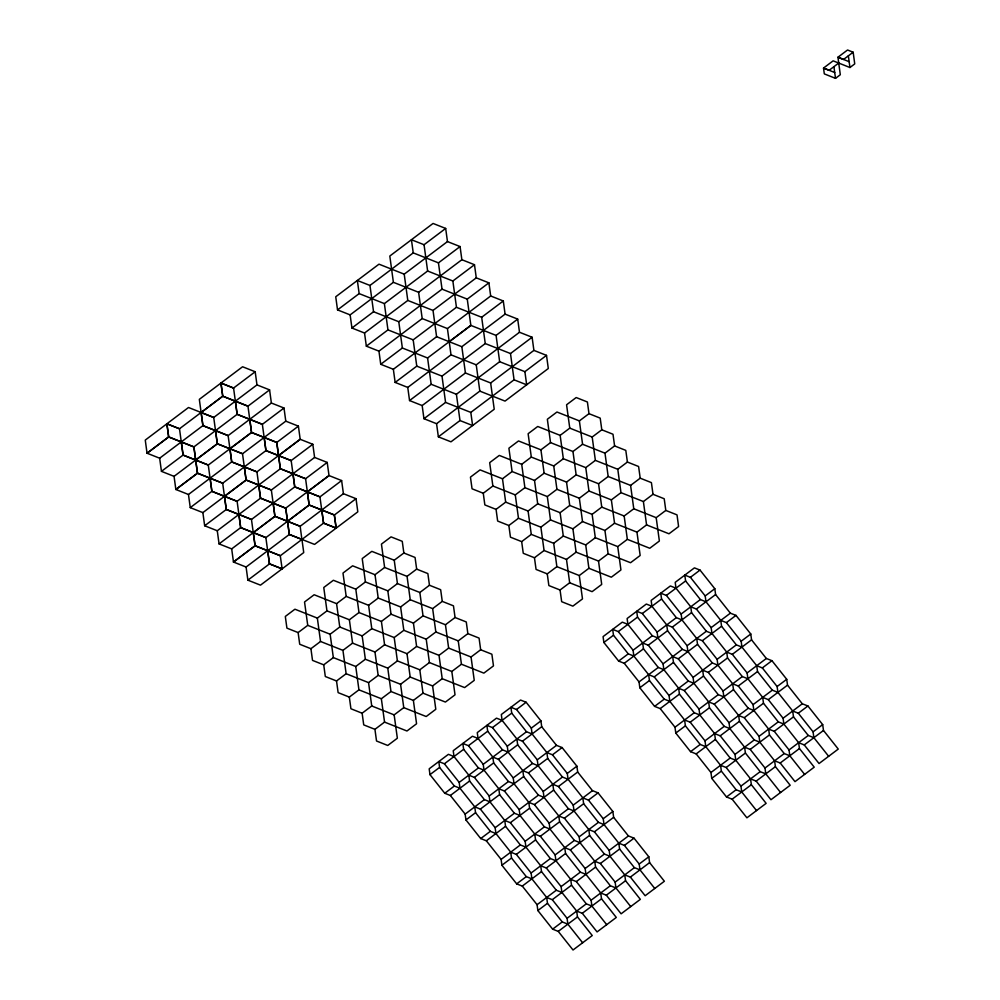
<?xml version="1.0" encoding="UTF-8"?>
<svg xmlns="http://www.w3.org/2000/svg" width="1000" height="1000" viewBox="0 0 1000 1000"><rect width="100%" height="100%" fill="white"/><g stroke="black" fill="none" stroke-linecap="round" stroke-linejoin="round"><path stroke-width="1.5" d="M271.388 403.038L228.125 435.613L202.913 425.625L201.125 412.488L222.738 396.2L247.963 406.175L269.587 389.875L271.375 403.025L284 408.025L285.788 421.163L298.4 426.15L300.188 439.288L256.938 471.875L231.713 461.9L188.463 494.487L175.85 489.487L174.062 476.35L161.45 471.35L159.65 458.212L147.037 453.212L145.262 440.087L188.512 407.5L213.725 417.475L256.975 384.9L269.587 389.875M255.188 371.75L242.575 366.763L220.95 383.05L233.562 388.038L255.188 371.75L256.975 384.9M337.537 309.9L359.15 293.612L384.375 303.587L427.625 271.012L452.863 281L474.487 264.713L476.275 277.85L488.888 282.838L490.675 295.975L503.3 300.975L505.087 314.125L517.7 319.1L519.487 332.25L532.112 337.25L533.9 350.387L546.512 355.375L548.3 368.512L505.05 401.1L479.812 391.112L436.562 423.7L423.95 418.7L422.163 405.562L409.55 400.562L407.762 387.425L395.15 382.425L393.35 369.288L380.737 364.3L378.95 351.15L366.337 346.163L364.538 333.025L351.925 328.025L350.138 314.887L337.525 309.887L335.737 296.762L378.988 264.175L404.212 274.163L447.463 241.588L460.075 246.562L461.863 259.713L474.487 264.713M359.15 293.612L357.362 280.475L369.963 285.45L413.237 252.887L438.45 262.863L460.075 246.562M461.875 259.725L418.612 292.288L393.387 282.312L389.812 256.038L411.45 239.737L424.05 244.725L445.675 228.438L447.463 241.588M159.65 458.212L202.9 425.637L228.125 435.613L231.713 461.9L256.938 471.875L260.5 498.162L285.7 508.162L329 475.562L341.625 480.562L343.413 493.7L356.025 498.688L357.812 511.838L314.562 544.412L289.288 534.438L285.7 508.162L260.525 498.175L217.275 530.75L204.662 525.763L202.875 512.612L190.263 507.625L188.463 494.487M350.138 314.887L393.387 282.312M161.45 471.35L183.075 455.075L208.3 465.05L251.55 432.475L276.775 442.438L298.4 426.15M204.662 525.763L226.3 509.475L251.513 519.45L294.762 486.875L307.375 491.85L329.012 475.575L327.212 462.425L314.6 457.438L312.812 444.288L291.175 460.575L265.95 450.6L222.7 483.188L197.475 473.188L193.888 446.912L168.675 436.912L147.05 453.237L168.675 436.938L193.888 446.912L237.138 414.325L262.375 424.312L284 408.025M351.925 328.025L373.55 311.737L398.775 321.725L442.038 289.163L467.262 299.125L488.888 282.838M174.062 476.35L217.312 443.762L242.537 453.738L285.788 421.163M195.688 460.05L217.312 443.775L242.512 453.762L246.1 480.025L271.312 490.025M364.538 333.025L407.8 300.45L433.025 310.425L476.275 277.85M366.337 346.163L387.962 329.888L413.188 339.85L456.438 307.288L481.675 317.262L503.3 300.975M378.95 351.15L422.2 318.575L447.425 328.562L490.688 295.988M190.263 507.625L211.887 491.337L237.113 501.312L280.363 468.738L305.587 478.713L327.212 462.425M380.737 364.3L402.362 348.013L427.587 357.987L470.838 325.412L496.075 335.4L517.7 319.1M202.875 512.612L246.112 480.037L271.35 490.012L314.6 457.438M305.538 478.725L280.338 468.725L278.562 455.588L300.2 439.3L312.812 444.288M393.35 369.288L436.613 336.712L461.838 346.7L505.087 314.125M519.5 332.262L476.238 364.837L451 354.85L449.225 341.7L470.85 325.425L467.262 299.125M395.15 382.425L416.775 366.15L442 376.125L485.25 343.562L510.487 353.537L532.112 337.25M407.762 387.425L451 354.85M838.737 63.05L829.125 70.287L823.512 68.075L833.125 60.838L849.938 67.513L854.737 63.9L853.162 52.213L847.55 50L837.938 57.237L840.312 74.737L835.512 78.35L824.312 73.888L823.512 68.05L834.725 72.513M853.162 52.213L843.538 59.45L837.938 57.237L849.137 61.675M217.275 530.75L219.062 543.9L240.688 527.612L265.925 537.587L309.175 505.012L334.4 514.987L356.025 498.688M409.55 400.562L431.175 384.288L456.4 394.263L499.663 361.7L524.888 371.662L546.512 355.375M219.062 543.9L231.688 548.888L274.925 516.3L300.163 526.287L343.413 493.7M422.163 405.562L465.425 372.987L490.65 382.975L533.9 350.387M231.688 548.888L233.475 562.025L246.088 567.025L247.875 580.163L260.487 585.15L303.738 552.575L301.95 539.425L289.337 534.45L287.55 521.3L309.163 505L307.375 491.85L319.988 496.85L341.625 480.562M423.95 418.7L445.588 402.425L470.812 412.4L514.062 379.825L526.675 384.812L524.888 371.662M246.088 567.025L289.337 534.45M305.587 478.713L309.125 505L334.338 514.975L336.188 528.125L323.575 523.138L280.325 555.725L255.113 545.75L233.475 562.025L255.113 545.75L253.312 532.587L274.938 516.312L273.15 503.162M247.875 580.163L269.5 563.875L282.062 568.837M436.562 423.7L438.363 436.838L459.988 420.55L472.6 425.538L470.812 412.4M298.125 632.575L307.738 625.35L330.15 634.237L339.762 627L362.175 635.9L371.788 628.663L394.2 637.55L403.812 630.325L426.225 639.212L435.838 631.975L458.25 640.875L467.863 633.638L479.075 638.088L480.662 649.762L491.875 654.212L493.475 665.888L483.862 673.125L461.438 664.225L451.825 671.462L429.412 662.575L419.8 669.8L397.388 660.913L387.775 668.15L365.363 659.25L355.75 666.488L333.338 657.6L323.725 664.837L312.512 660.387L310.925 648.7L299.713 644.262L298.125 632.575L286.913 628.138L285.312 616.45L294.925 609.212L317.35 618.112L326.962 610.875L349.375 619.763L358.988 612.537L381.4 621.425L391.012 614.188L413.425 623.088L423.038 615.85L445.45 624.738L455.062 617.513L466.275 621.95L467.863 633.638M307.738 625.35L304.538 601.987L314.15 594.75L336.575 603.638L346.188 596.413L368.6 605.3L378.212 598.062L400.625 606.962L410.238 599.725L432.65 608.612L442.262 601.388L453.462 605.825L455.062 617.513M326.962 610.875L323.762 587.513L333.375 580.275L355.8 589.175L365.412 581.938L387.825 590.837L397.438 583.6L419.85 592.487L429.462 585.25L440.662 589.7L442.262 601.388M346.188 596.413L342.987 573.05L352.6 565.812L375.012 574.7L384.625 567.475L407.05 576.362L416.662 569.125L427.863 573.575L429.462 585.25M365.412 581.938L362.212 558.575L371.825 551.35L394.237 560.237L403.85 553L415.062 557.45L416.662 569.125M483.263 493.25L492.875 486.012L515.288 494.9L524.9 487.675L547.312 496.562L556.925 489.325L579.338 498.225L588.95 490.988L611.362 499.875L620.975 492.65L643.388 501.538L653 494.3L664.212 498.75L665.8 510.425L677.013 514.875L678.6 526.55L668.988 533.787L646.575 524.9L636.962 532.137L614.55 523.237L604.938 530.475L582.525 521.575L572.913 528.812L550.5 519.925L540.887 527.163L518.475 518.263L508.862 525.5L497.65 521.05L496.062 509.375L484.85 504.925L483.263 493.25L472.05 488.8L470.45 477.125L480.062 469.888L502.488 478.775L512.087 471.538L534.513 480.438L544.125 473.2L566.538 482.1L576.15 474.862L598.562 483.75L608.175 476.512L630.588 485.412L640.2 478.175L651.413 482.625L653 494.3M492.875 486.012L489.675 462.65L499.288 455.412L521.7 464.312L531.312 457.075L553.737 465.962L563.35 458.738L585.763 467.625L595.375 460.387L617.788 469.288L627.4 462.05L638.6 466.5L640.2 478.175M512.087 471.538L508.9 448.188L518.513 440.95L540.925 449.837L550.538 442.612L572.962 451.5L582.575 444.263L604.987 453.162L614.6 445.925L625.8 450.375L627.4 462.05M531.312 457.075L528.125 433.713L537.737 426.475L560.15 435.375L569.763 428.137L592.188 437.025L601.8 429.8L613 434.237L614.6 445.925M550.538 442.612L547.35 419.25L556.962 412.013L579.375 420.9L588.987 413.675L600.2 418.113L601.8 429.8M310.925 648.7L320.538 641.475L342.95 650.362L352.562 643.125L374.975 652.025L384.588 644.788L407 653.675L416.613 646.45L439.025 655.337L448.638 648.1L471.05 657L480.662 649.762M496.062 509.375L505.675 502.137L528.088 511.025L537.7 503.8L560.112 512.688L569.725 505.45L592.137 514.35L601.75 507.113L624.163 516L633.775 508.775L656.188 517.663L665.8 510.425M323.725 664.837L325.312 676.513L336.525 680.962L346.138 673.725L368.55 682.613L378.162 675.387L400.575 684.275L410.188 677.038L432.6 685.938L442.212 678.7L464.637 687.588L474.25 680.362L471.05 657M508.862 525.5L510.45 537.175L521.663 541.625L531.275 534.388L553.688 543.288L563.3 536.05L585.712 544.938L595.325 537.712L617.737 546.6L627.35 539.362L649.762 548.263L659.375 541.025L656.188 517.663M336.525 680.962L338.125 692.638L349.325 697.087L358.938 689.85L381.35 698.737L390.962 691.513L413.375 700.4L422.987 693.162L445.412 702.062L455.025 694.825L451.825 671.462M521.663 541.625L523.263 553.3L534.462 557.75L544.075 550.513L566.487 559.412L576.1 552.175L598.513 561.062L608.125 553.837L630.55 562.725L640.163 555.487L636.962 532.137M349.325 697.087L350.925 708.763L362.125 713.213L371.737 705.975L394.15 714.875L403.762 707.638L426.188 716.525L435.8 709.287L432.6 685.938M534.462 557.75L536.062 569.438L547.263 573.875L556.875 566.65L579.288 575.538L588.9 568.3L611.325 577.2L620.938 569.963L617.737 546.6M362.125 713.213L363.725 724.887L374.938 729.338L384.55 722.1L406.962 731L416.575 723.763L413.375 700.4M547.263 573.875L548.862 585.562L560.062 590L569.675 582.775L592.1 591.663L601.712 584.425L598.513 561.062M603.862 642.463L603.075 636.613L622.3 622.15L627.9 624.362L642.688 642.987L643.475 648.825L658.263 667.45L663.863 669.663L678.65 688.288L679.438 694.125L694.212 712.75L699.825 714.963L714.613 733.587L715.4 739.425L730.175 758.05L735.788 760.263L750.562 778.888L751.363 784.725L766.137 803.35L746.912 817.812L732.138 799.2L726.525 796.975L711.75 778.363L710.95 772.513L696.175 753.9L690.562 751.675L675.788 733.062L674.987 727.212L660.212 708.6L654.6 706.375L639.825 687.763L639.038 681.912L624.25 663.3L618.638 661.075L603.862 642.463L613.475 635.225L612.688 629.388L618.288 631.6L633.075 650.225L633.862 656.062L648.65 674.688L654.25 676.9L669.038 695.525L669.825 701.363L684.6 719.987L690.212 722.2L705 740.825L705.788 746.663L720.562 765.288L726.175 767.5L740.95 786.125L741.75 791.963L756.525 810.588M618.288 631.6L637.513 617.125L636.725 611.287L642.325 613.513L657.113 632.125L657.9 637.975L672.688 656.587L678.288 658.812L693.075 677.425L693.863 683.275L708.65 701.888L714.25 704.112L729.038 722.725L729.825 728.575L744.613 747.188L750.212 749.412L765 768.025L765.788 773.875L780.575 792.487M642.325 613.513L661.562 599.038L660.763 593.2L666.375 595.413L681.15 614.038L681.95 619.875L696.725 638.5L702.337 640.713L717.113 659.338L717.9 665.175L732.688 683.8L738.288 686.012L753.075 704.638L753.863 710.475L768.65 729.1L774.25 731.312L789.038 749.938L789.825 755.775L804.613 774.4M666.375 595.413L685.6 580.95L684.812 575.1L690.413 577.325L705.2 595.938L705.987 601.788L720.763 620.4L726.375 622.625L741.162 641.237L741.95 647.087L756.725 665.7L762.337 667.925L777.113 686.538L777.913 692.387L792.688 711L798.3 713.225L813.075 731.838L813.875 737.688L828.65 756.3M690.413 577.325L700.025 570.087L714.812 588.713L715.6 594.55L730.375 613.175L735.987 615.388L750.775 634.012L751.562 639.85L766.338 658.475L771.95 660.688L786.725 679.312L787.525 685.15L802.3 703.775L807.913 705.987L822.688 724.613L823.487 730.45L838.263 749.075L819.038 763.538L804.25 744.925L798.65 742.7L783.863 724.075L778.263 721.862L763.487 703.238L762.688 697.4L747.913 678.775L742.3 676.562L727.525 657.938L726.725 652.1L711.95 633.475L706.338 631.263L691.562 612.638L690.763 606.8L675.987 588.175L670.375 585.962L651.15 600.425L651.938 606.275L666.725 624.888L672.325 627.112L687.113 645.725L687.9 651.575L702.688 670.188L708.288 672.412L723.075 691.038L723.863 696.875L738.65 715.5L744.25 717.712L759.038 736.338L759.825 742.175L774.613 760.8L780.212 763.012L795 781.637L814.225 767.163L799.45 748.538L798.65 742.7M429.975 774.638L429.188 768.8L448.413 754.325L454.012 756.55L468.8 775.163L469.588 781.012L484.375 799.625L489.975 801.85L504.762 820.475L505.55 826.312L520.337 844.938L525.938 847.15L540.725 865.775L541.512 871.612L556.3 890.238L561.9 892.45L576.688 911.075L577.475 916.912L592.25 935.537L573.025 950L558.25 931.388L552.638 929.163L537.863 910.537L537.075 904.7L522.288 886.087L516.675 883.863L501.9 865.238L501.112 859.4L486.325 840.788L480.725 838.562L465.938 819.938L465.15 814.1L450.363 795.487L444.762 793.263L429.975 774.638L439.588 767.4L438.8 761.562L444.4 763.787L459.188 782.4L459.975 788.25L474.762 806.862L480.363 809.087L495.15 827.7L495.938 833.55L510.725 852.163L516.325 854.388L531.112 873L531.9 878.85L546.688 897.463L552.288 899.688L567.075 918.3L567.863 924.15L582.638 942.763M444.4 763.787L463.638 749.312L462.837 743.475L468.45 745.688L483.225 764.312L484.012 770.15L498.8 788.775L504.4 790.987L519.188 809.613L519.975 815.45L534.763 834.075L540.363 836.287L555.15 854.912L555.938 860.75L570.725 879.375L576.325 881.587L591.112 900.212L591.9 906.05L606.688 924.675M468.45 745.688L487.675 731.225L486.875 725.375L492.488 727.6L507.275 746.213L508.062 752.062L522.837 770.675L528.45 772.9L543.225 791.513L544.025 797.362L558.8 815.975L564.412 818.2L579.188 836.812L579.987 842.663L594.763 861.275L600.375 863.5L615.15 882.113L615.938 887.962L630.725 906.575M492.488 727.6L511.712 713.125L510.925 707.288L516.525 709.5L531.312 728.125L532.1 733.962L546.888 752.588L552.487 754.8L567.275 773.425L568.062 779.262L582.85 797.887L588.45 800.1L603.237 818.725L604.025 824.562L618.8 843.188L624.412 845.4L639.2 864.025L639.987 869.862L654.762 888.487M516.525 709.5L526.138 702.262L540.925 720.888L541.712 726.725L556.5 745.35L562.1 747.562L576.888 766.188L577.675 772.025L592.463 790.65L598.062 792.862L612.85 811.488L613.638 817.325L628.413 835.95L634.025 838.162L648.812 856.787L649.6 862.625L664.375 881.25L645.15 895.725L630.375 877.1L624.763 874.887L609.987 856.263L604.375 854.05L589.6 835.425L588.8 829.587L574.025 810.962L568.413 808.75L553.638 790.125L552.837 784.287L538.062 765.662L532.45 763.45L517.675 744.825L516.888 738.988L502.1 720.362L496.488 718.15L477.262 732.613L478.062 738.45L492.837 757.075L498.45 759.3L513.225 777.913L514.025 783.75L528.8 802.375L534.412 804.6L549.188 823.213L549.975 829.05L564.763 847.675L570.363 849.9L585.15 868.512L585.938 874.35L600.725 892.975L606.325 895.2L621.112 913.812L640.337 899.35L625.562 880.725L624.763 874.887M618.638 661.075L628.25 653.85L633.862 656.062L643.475 648.825M633.075 650.225L652.3 635.75L657.9 637.975L667.525 630.737L666.725 624.888M657.113 632.125L676.338 617.663L681.95 619.875L691.562 612.638M681.15 614.038L700.375 599.562L705.987 601.788L715.6 594.55M705.2 595.938L714.812 588.713M444.762 793.263L454.375 786.025L459.975 788.25L469.588 781.012M459.188 782.4L478.413 767.938L484.012 770.15L493.638 762.913L492.837 757.075M483.225 764.312L502.45 749.837L508.062 752.062L517.675 744.825M507.275 746.213L526.5 731.75L532.1 733.962L541.712 726.725M531.312 728.125L540.925 720.888M624.25 663.3L633.862 656.062M642.688 642.987L648.288 645.212L657.9 637.975M672.325 627.112L681.95 619.875M690.763 606.8L696.375 609.025L705.987 601.788M450.363 795.487L459.975 788.25M468.8 775.163L474.4 777.387L484.012 770.15M498.45 759.3L508.062 752.062M516.888 738.988L522.487 741.2L532.1 733.962M639.038 681.912L658.263 667.45M654.25 676.9L663.863 669.663L663.075 663.825L682.3 649.35L687.9 651.575L697.525 644.338L696.725 638.5M687.113 645.725L706.338 631.263M702.337 640.713L711.95 633.475L711.15 627.638L730.375 613.175M465.15 814.1L484.375 799.625M480.363 809.087L489.975 801.85L489.188 796.012L508.413 781.538L514.025 783.75L523.638 776.525L522.837 770.675M513.225 777.913L532.45 763.45M528.45 772.9L538.062 765.662L537.275 759.825L556.5 745.35M639.825 687.763L649.438 680.525L648.65 674.688M663.863 669.663L673.475 662.425L672.688 656.587M678.288 658.812L687.9 651.575M711.95 633.475L721.562 626.25L720.763 620.4M726.375 622.625L735.987 615.388M465.938 819.938L475.55 812.7L474.762 806.862M489.975 801.85L499.6 794.613L498.8 788.775M504.4 790.987L514.025 783.75M538.062 765.662L547.675 758.425L546.888 752.588M552.487 754.8L562.1 747.562M654.6 706.375L664.212 699.15L669.825 701.363L679.438 694.125M669.038 695.525L688.263 681.05L693.863 683.275L703.475 676.038L702.688 670.188M693.075 677.425L712.3 662.962L717.9 665.175L727.525 657.938M717.113 659.338L736.338 644.862L741.95 647.087L751.562 639.85M741.162 641.237L750.775 634.012M480.725 838.562L490.337 831.325L495.938 833.55L505.55 826.312M495.15 827.7L514.375 813.238L519.975 815.45L529.6 808.213L528.8 802.375M519.188 809.613L538.413 795.138L544.025 797.362L553.638 790.125M543.225 791.513L562.45 777.05L568.062 779.262L577.675 772.025M567.275 773.425L576.888 766.188M660.212 708.6L669.825 701.363M678.65 688.288L684.25 690.512L693.863 683.275M708.288 672.412L717.9 665.175M726.725 652.1L732.337 654.325L741.95 647.087M486.325 840.788L495.938 833.55M504.762 820.475L510.363 822.688L519.975 815.45M534.412 804.6L544.025 797.362M552.837 784.287L558.45 786.5L568.062 779.262M674.987 727.212L694.212 712.75M690.212 722.2L699.825 714.963L699.038 709.125L718.263 694.663L723.863 696.875L733.487 689.638L732.688 683.8M723.075 691.038L742.3 676.562M738.288 686.012L747.913 678.775L747.113 672.938L766.338 658.475M501.112 859.4L520.337 844.938M516.325 854.388L525.938 847.15L525.15 841.312L544.375 826.838L549.975 829.05L559.6 821.825L558.8 815.975M549.188 823.213L568.413 808.75M564.412 818.2L574.025 810.962L573.237 805.125L592.463 790.65M675.788 733.062L685.4 725.825L684.6 719.987M699.825 714.963L709.438 707.725L708.65 701.888M714.25 704.112L723.863 696.875M747.913 678.775L757.525 671.55L756.725 665.7M762.337 667.925L771.95 660.688M540.363 836.287L549.975 829.05M574.025 810.962L583.638 803.725L582.85 797.887M588.45 800.1L598.062 792.862M501.9 865.238L511.512 858L510.725 852.163M525.938 847.15L535.55 839.912L534.763 834.075M690.562 751.675L700.175 744.45L705.788 746.663L715.4 739.425M705 740.825L724.225 726.35L729.825 728.575L739.438 721.338L738.65 715.5M729.038 722.725L748.263 708.263L753.863 710.475L763.487 703.238M753.075 704.638L772.3 690.163L777.913 692.387L787.525 685.15M777.113 686.538L786.725 679.312M516.675 883.863L526.287 876.625L531.9 878.85L541.512 871.612M531.112 873L550.337 858.538L555.938 860.75L565.562 853.512L564.763 847.675M555.15 854.912L574.375 840.438L579.987 842.663L589.6 835.425M579.188 836.812L598.413 822.35L604.025 824.562L613.638 817.325M603.237 818.725L612.85 811.488M696.175 753.9L705.788 746.663M714.613 733.587L720.212 735.812L729.825 728.575M744.25 717.712L753.863 710.475M762.688 697.4L768.3 699.625L777.913 692.387M522.288 886.087L531.9 878.85M540.725 865.775L546.325 867.987L555.938 860.75M570.363 849.9L579.987 842.663M588.8 829.587L594.412 831.8L604.025 824.562M710.95 772.513L730.175 758.05M726.175 767.5L735.788 760.263L735 754.425L754.225 739.963L759.825 742.175L769.438 734.938L768.65 729.1M759.038 736.338L778.263 721.862M774.25 731.312L783.863 724.075L783.075 718.238L802.3 703.775M537.075 904.7L556.3 890.238M552.288 899.688L561.9 892.45L561.112 886.612L580.337 872.138L585.938 874.35L595.562 867.125L594.763 861.275M585.15 868.512L604.375 854.05M600.375 863.5L609.987 856.263L609.188 850.425L628.413 835.95M711.75 778.363L721.363 771.125L720.562 765.288M735.788 760.263L745.4 753.037L744.613 747.188M750.212 749.412L759.825 742.175M783.863 724.075L793.487 716.85L792.688 711M798.3 713.225L807.913 705.987M537.863 910.537L547.475 903.312L546.688 897.463M561.9 892.45L571.512 885.212L570.725 879.375M576.325 881.587L585.938 874.35M609.987 856.263L619.6 849.025L618.8 843.188M624.412 845.4L634.025 838.162M726.525 796.975L736.137 789.75L741.75 791.963L751.363 784.725M740.95 786.125L760.175 771.65L765.788 773.875L775.4 766.637L774.613 760.8M765 768.025L784.225 753.562L789.825 755.775L799.45 748.538M789.038 749.938L808.263 735.462L813.875 737.688L823.487 730.45M813.075 731.838L822.688 724.613M552.638 929.163L562.25 921.925L567.863 924.15L577.475 916.912M567.075 918.3L586.3 903.838L591.9 906.05L601.512 898.812L600.725 892.975M591.112 900.212L610.337 885.738L615.938 887.962L625.562 880.725M615.15 882.113L634.375 867.65L639.987 869.862L649.6 862.625M639.2 864.025L648.812 856.787M732.138 799.2L741.75 791.963M750.562 778.888L756.175 781.112L765.788 773.875M780.212 763.012L789.825 755.775M804.25 744.925L813.875 737.688M558.25 931.388L567.863 924.15M576.688 911.075L582.288 913.288L591.9 906.05M606.325 895.2L615.938 887.962M630.375 877.1L639.987 869.862M445.675 228.438L433.062 223.45L411.438 239.725L413.237 252.887M438.363 436.838L450.975 441.825L494.225 409.25L490.65 382.975M700.025 570.087L694.425 567.875L675.2 582.337L675.987 588.175M651.938 606.275L646.338 604.05L627.112 618.525L627.9 624.362M237.113 501.312L240.662 527.587L265.863 537.587L269.462 563.837L282.125 568.862L280.275 555.7L255.05 545.725L251.462 519.45L226.262 509.45L222.675 483.188L197.488 473.212L175.85 489.487L197.475 473.2L193.888 446.912M526.138 702.262L520.538 700.05L501.312 714.525L502.1 720.362M478.062 738.45L472.45 736.237L453.225 750.7L454.012 756.55M233.562 388.062L220.95 383.062L199.325 399.35L202.913 425.625M233.562 388.038L237.15 414.325L262.35 424.325L265.938 450.6L291.137 460.6M201.125 412.488L213.725 417.488L217.312 443.762L215.525 430.625M278.562 455.588L276.775 442.438L251.537 432.463L229.925 448.75L231.713 461.9M291.175 460.575L294.725 486.863L319.938 496.863L323.537 523.112L336.138 528.112L334.338 514.975M249.762 419.312L251.537 432.463L247.963 406.175L222.75 396.188L179.488 428.775L166.875 423.787L168.675 436.912L166.887 423.8L179.488 428.775L183.075 455.05L208.275 465.05L211.863 491.312L237.075 501.312M685.6 580.95L700.375 599.562M721.562 626.25L736.338 644.862M757.525 671.55L772.3 690.163M793.487 716.85L808.263 735.462M696.375 609.025L711.15 627.638M732.337 654.325L747.113 672.938M768.3 699.625L783.075 718.238M661.562 599.038L676.338 617.663M697.525 644.338L712.3 662.962M733.487 689.638L748.263 708.263M769.438 734.938L784.225 753.562M667.525 630.737L682.3 649.35M703.475 676.038L718.263 694.663M739.438 721.338L754.225 739.963M775.4 766.637L790.188 785.263L770.962 799.725L756.175 781.112M745.4 753.037L760.175 771.65M637.513 617.125L652.3 635.75M673.475 662.425L688.263 681.05M709.438 707.725L724.225 726.35M648.288 645.212L663.075 663.825M684.25 690.512L699.038 709.125M720.212 735.812L735 754.425M613.475 635.225L628.25 653.85M649.438 680.525L664.212 699.15M685.4 725.825L700.175 744.45M721.363 771.125L736.137 789.75M511.712 713.125L526.5 731.75M547.675 758.425L562.45 777.05M583.638 803.725L598.413 822.35M619.6 849.025L634.375 867.65M522.487 741.2L537.275 759.825M558.45 786.5L573.237 805.125M594.412 831.8L609.188 850.425M487.675 731.225L502.45 749.837M523.638 776.525L538.413 795.138M559.6 821.825L574.375 840.438M595.562 867.125L610.337 885.738M601.512 898.812L616.3 917.438L597.075 931.912L582.288 913.288M493.638 762.913L508.413 781.538M529.6 808.213L544.375 826.838M565.562 853.512L580.337 872.138M463.638 749.312L478.413 767.938M499.6 794.613L514.375 813.238M535.55 839.912L550.337 858.538M571.512 885.212L586.3 903.838M474.4 777.387L489.188 796.012M510.363 822.688L525.15 841.312M546.325 867.987L561.112 886.612M439.588 767.4L454.375 786.025M475.55 812.7L490.337 831.325M511.512 858L526.287 876.625M547.475 903.312L562.25 921.925M643.388 501.538L646.575 524.9M630.588 485.412L633.775 508.775M617.788 469.288L620.975 492.65M624.163 516L627.35 539.362M604.987 453.162L608.175 476.512M611.362 499.875L614.55 523.237M588.987 413.675L587.4 401.987L576.188 397.537L566.575 404.775L569.763 428.137M592.188 437.025L595.375 460.387M598.562 483.75L601.75 507.113M604.938 530.475L608.125 553.837M579.375 420.9L582.575 444.263M585.763 467.625L588.95 490.988M592.137 514.35L595.325 537.712M572.962 451.5L576.15 474.862M579.338 498.225L582.525 521.575M585.712 544.938L588.9 568.3M560.15 435.375L563.35 458.738M566.538 482.1L569.725 505.45M572.913 528.812L576.1 552.175M579.288 575.538L582.487 598.9L572.875 606.138L561.663 601.688L560.062 590M553.737 465.962L556.925 489.325M560.112 512.688L563.3 536.05M566.487 559.412L569.675 582.775M540.925 449.837L544.125 473.2M547.312 496.562L550.5 519.925M553.688 543.288L556.875 566.65M534.513 480.438L537.7 503.8M540.887 527.163L544.075 550.513M510.487 353.537L514.062 379.825M521.7 464.312L524.9 487.675M528.088 511.025L531.275 534.388M496.075 335.4L499.65 361.688M515.288 494.9L518.475 518.263M481.675 317.262L485.25 343.562M502.488 478.775L505.675 502.137M476.238 364.837L479.812 391.112M452.863 281L454.65 294.137M461.838 346.7L465.412 372.975M438.45 262.863L442.038 289.137M447.425 328.562L449.225 341.7M456.4 394.263L459.988 420.55M424.05 244.725L427.625 271.012M433.025 310.425L436.6 336.7M442 376.125L445.575 402.413M418.612 292.288L422.2 318.575M427.587 357.987L431.175 384.288M458.25 640.875L461.438 664.225M404.212 274.163L407.788 300.438M413.188 339.85L416.763 366.138M445.45 624.738L448.638 648.1M398.775 321.725L402.362 348.013M432.65 608.612L435.838 631.975M439.025 655.337L442.212 678.7M384.375 303.587L387.95 329.875M419.85 592.487L423.038 615.85M426.225 639.212L429.412 662.575M369.963 285.45L373.55 311.737M403.85 553L402.262 541.325L391.05 536.875L381.438 544.113L384.625 567.475M407.05 576.362L410.238 599.725M413.425 623.088L416.613 646.45M419.8 669.8L422.987 693.162M394.237 560.237L397.438 583.6M400.625 606.962L403.812 630.325M407 653.675L410.188 677.038M387.825 590.837L391.012 614.188M394.2 637.55L397.388 660.913M400.575 684.275L403.762 707.638M375.012 574.7L378.212 598.062M381.4 621.425L384.588 644.788M387.775 668.15L390.962 691.513M394.15 714.875L397.35 738.225L387.738 745.462L376.525 741.012L374.938 729.338M368.6 605.3L371.788 628.663M374.975 652.025L378.162 675.387M381.35 698.737L384.55 722.1M355.8 589.175L358.988 612.537M362.175 635.9L365.363 659.25M368.55 682.613L371.737 705.975M349.375 619.763L352.562 643.125M355.75 666.488L358.938 689.85M336.575 603.638L339.762 627M342.95 650.362L346.138 673.725M330.15 634.237L333.338 657.6M317.35 618.112L320.538 641.475M301.887 539.438L300.163 526.287L274.9 516.3L271.35 490.012M285.75 508.15L287.55 521.287M276.75 442.463L280.338 468.725M848.35 55.838L849.938 67.513M833.925 66.675L835.512 78.35M454.663 294.137L456.438 307.288M321.788 510L323.575 523.138M292.975 473.725L294.762 486.875M264.175 437.463L265.95 450.6M258.75 485.037L260.525 498.175M267.725 550.737L269.5 563.875M235.362 401.188L237.138 414.325M244.338 466.887L246.112 480.037L224.5 496.325L226.287 509.462M238.912 514.462L240.688 527.612M210.1 478.2L211.887 491.337M181.287 441.925L183.075 455.075M222.75 396.188L220.95 383.062L222.738 396.2"/></g></svg>
